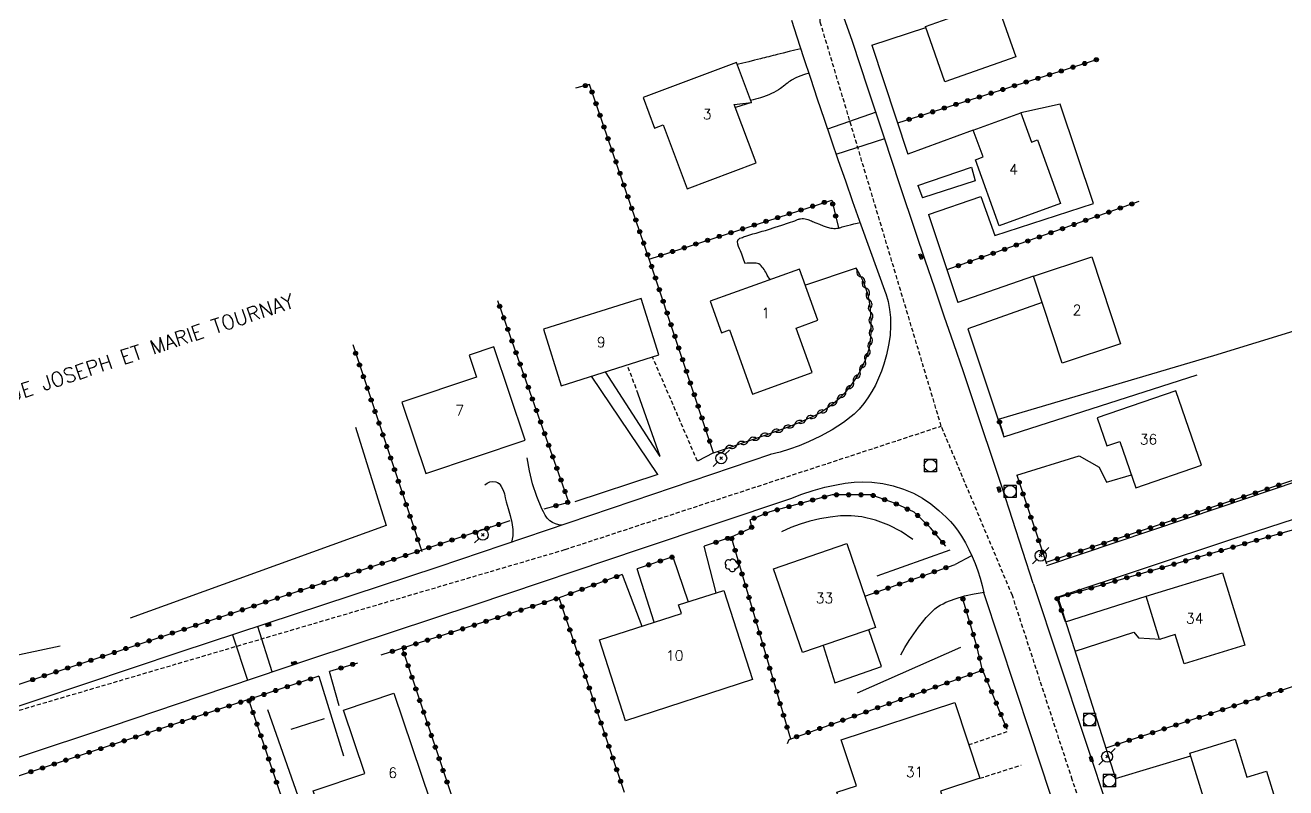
# Model space of a CAD drawing. Header units: millimetres. Extents: x 164000 to 165000, y 151998 to 153000.
# Drawn here: x 164403.9 to 164557.9, y 152407.7 to 152500.9 of the extents above; entities that cross this region are included whole.
import ezdxf
from ezdxf.enums import TextEntityAlignment as Align

# ---------------------------------------------------------------- set-up
doc = ezdxf.new("R2010")
doc.units = ezdxf.units.MM
doc.linetypes.add('DASHED', pattern=[0.75, 0.5, -0.25])
doc.layers.get('0').update_dxf_attribs({"linetype": 'CONTINUOUS'})
for name, color, linetype in [('W0001', 6, 'DASHED'), ('W0008', 7, 'CONTINUOUS'), ('W0014', 7, 'CONTINUOUS'), ('W0016', 2, 'CONTINUOUS'), ('W0017', 7, 'CONTINUOUS'), ('W0101', 7, 'CONTINUOUS'), ('W0104', 1, 'CONTINUOUS'), ('W0112', 1, 'DASHED'), ('W0300', 7, 'CONTINUOUS'), ('W0310', 3, 'CONTINUOUS'), ('W0323', 7, 'CONTINUOUS'), ('W0330', 7, 'CONTINUOUS'), ('W0401', 7, 'CONTINUOUS'), ('W0420', 7, 'CONTINUOUS'), ('W0473', 7, 'CONTINUOUS'), ('W0989', 7, 'CONTINUOUS'), ('W0991', 7, 'CONTINUOUS')]:
    doc.layers.add(name, color=color, linetype=linetype)
doc.styles.get("Standard").update_dxf_attribs({"font": 'romans.shx', "width": 0.85})

# ---------------------------------------------------------------- blocks, each defined once
blk = doc.blocks.new('T420')
for p, q in [((0.75, 0.75), (-0.75, 0.75)), ((-0.75, 0.75), (-0.75, -0.75)), ((0.75, 0.75), (0.75, -0.75)), ((0.75, -0.75), (-0.75, -0.75))]:
    blk.add_line(p, q)
blk.add_ellipse((0, 0), major_axis=(-0.53, 0.53), ratio=1, start_param=3.926991, end_param=10.210176)
blk = doc.blocks.new('T300')
for p, q in [((-0.8, 0.51), (-0.86, 0.34)), ((-0.86, 0.34), (-0.86, 0.17)), ((-0.86, 0.17), (-0.74, 0.06)), ((-0.69, 0.63), (-0.8, 0.51)), ((-0.8, -0.06), (-0.74, 0.06)), ((-0.74, 0.06), (-0.69, 0.11)), ((-0.57, 0.69), (-0.69, 0.63)), ((-0.46, 0.69), (-0.57, 0.69)), ((-0.29, 0.63), (-0.46, 0.69)), ((-0.29, 0.63), (-0.17, 0.74)), ((-0.23, 0.57), (-0.29, 0.63)), ((-0.17, 0.74), (-0.06, 0.8)), ((-0.06, 0.8), (0.06, 0.8)), ((0.06, 0.8), (0.23, 0.74)), ((0.23, 0.74), (0.34, 0.63)), ((0.34, 0.63), (0.4, 0.51)), ((0.46, 0.46), (0.34, 0.46)), ((0.4, 0.51), (0.4, 0.46)), ((0.57, 0.4), (0.46, 0.46)), ((0.57, 0.4), (0.69, 0.29)), ((0.69, 0.29), (0.74, 0.17)), ((0.74, 0.06), (0.69, -0.17)), ((0.74, 0.17), (0.74, 0.06)), ((-0.8, -0.17), (-0.8, -0.06)), ((-0.8, -0.23), (-0.8, -0.17)), ((-0.74, -0.34), (-0.8, -0.23)), ((-0.69, -0.4), (-0.74, -0.34)), ((-0.51, -0.46), (-0.69, -0.4)), ((-0.4, -0.46), (-0.51, -0.46)), ((-0.4, -0.46), (-0.34, -0.46)), ((-0.34, -0.46), (-0.34, -0.4)), ((-0.34, -0.51), (-0.34, -0.46)), ((-0.29, -0.63), (-0.34, -0.51)), ((-0.17, -0.74), (-0.29, -0.63)), ((-0.06, -0.8), (-0.17, -0.74)), ((0.06, -0.8), (-0.06, -0.8)), ((0.17, -0.74), (0.06, -0.8)), ((0.23, -0.69), (0.17, -0.74)), ((0.29, -0.46), (0.23, -0.46)), ((0.29, -0.63), (0.23, -0.69)), ((0.46, -0.4), (0.29, -0.46)), ((0.34, -0.51), (0.29, -0.63)), ((0.34, -0.51), (0.34, -0.46)), ((0.57, -0.34), (0.46, -0.4)), ((0.63, -0.29), (0.57, -0.34)), ((0.69, -0.17), (0.63, -0.29))]:
    blk.add_line(p, q)
blk = doc.blocks.new('T401')
for p, q in [((-0.3, 0.3), (0, 0.3)), ((-0.3, -0.25), (-0.3, 0.3)), ((-0.3, 0.15), (0, 0.15)), ((-0.3, 0), (0, 0)), ((0, 0.3), (0, -0.25)), ((-0.3, -0.15), (0, -0.15)), ((-0.3, -0.25), (-0.3, -0.3)), ((-0.3, -0.3), (0, -0.3)), ((0, -0.3), (0, -0.25))]:
    blk.add_line(p, q)
blk = doc.blocks.new('T473')
for p, q in [((-0.166667, 0.166667), (0.166667, -0.166667)), ((-0.166667, -0.166667), (0.166667, 0.166667)), ((0.500001, 0.500001), (1.000002, 1.000002)), ((-1.000002, -1.000002), (-0.500001, -0.500001))]:
    blk.add_line(p, q)
blk.add_ellipse((0, 0), major_axis=(0.471405, 0.471405), ratio=1, start_param=5.4977871438, end_param=11.780972451)
blk = doc.blocks.new('t323o')
at = {"color": 0, "linetype": 'Continuous'}
for radius in [0.25, 0.15]:
    blk.add_circle((0, 0), radius, dxfattribs=at)
blk = doc.blocks.new('t310o')
at = {"color": 0, "linetype": 'Continuous'}
for centre, start, end in [((-0.5, 0.38), 216.8699, 323.1304), ((0.5, -0.37), 36.8699, 143.1303)]:
    blk.add_arc(centre, 0.625, start, end, dxfattribs=at)

msp = doc.modelspace()

# ---------------------------------------------------------------- linework, layer by layer
at = {"layer": 'W0001'}
for points in [[(164515.8, 152451.89), (164501.02, 152501.23), (164499.48, 152532.03), (164514.52, 152549.54)], [(164375.81, 152409.15), (164469.85, 152436.82), (164515.8, 152451.89)], [(164550.6, 152347.71), (164542.87, 152375), (164531.81, 152408.71), (164524.49, 152431.19), (164515.8, 152451.89)]]:
    msp.add_lwpolyline(points, dxfattribs=at)
at = {"layer": 'W0008'}
for points in [[(164497.49, 152501.47), (164498.16, 152499.43), (164498.98, 152496.91), (164499.81, 152494.39), (164500.65, 152491.88), (164501.5, 152489.37), (164502.36, 152486.85), (164503.22, 152484.34), (164504.09, 152481.83), (164504.97, 152479.32), (164505.97, 152476.49), (164506.99, 152473.67), (164508, 152470.86), (164509.03, 152468.04)], [(164527.02, 152432.68), (164525.77, 152436.58), (164524.51, 152440.49), (164523.24, 152444.38), (164521.95, 152448.28), (164520.81, 152451.69), (164519.66, 152455.1), (164518.5, 152458.51), (164517.33, 152461.92), (164516.17, 152465.32), (164515, 152468.73), (164513.84, 152472.14), (164512.69, 152475.55), (164510.75, 152481.37), (164508.81, 152487.2), (164506.88, 152493.03), (164504.97, 152498.87), (164503.7, 152502.42)], [(164509.03, 152468.07), (164509.3, 152467.11), (164509.48, 152466.14), (164509.59, 152465.16), (164509.62, 152464.17), (164509.55, 152462.97), (164509.37, 152461.78), (164509.11, 152460.6), (164508.79, 152459.45), (164508.5, 152458.58), (164508.15, 152457.73), (164507.76, 152456.9), (164507.31, 152456.1), (164506.84, 152455.36), (164506.34, 152454.65), (164505.78, 152453.97), (164505.16, 152453.35), (164503.87, 152452.33), (164502.49, 152451.45), (164501.05, 152450.68), (164499.59, 152449.98), (164498.45, 152449.49), (164497.28, 152449.06), (164496.1, 152448.7), (164494.89, 152448.41)], [(164549.86, 152441.99), (164565.69, 152447.31), (164567.24, 152457.3), (164587.96, 152454.22)], [(164494.92, 152448.41), (164478.13, 152442.73), (164454.28, 152434.67), (164422.79, 152424.27), (164399.44, 152416.47), (164392.09, 152414.03)], [(164497.41, 152443.05), (164498.78, 152443.58), (164500.17, 152444.04), (164501.58, 152444.42), (164503.01, 152444.72), (164504.08, 152444.9), (164505.16, 152445.03), (164506.24, 152445.09), (164507.33, 152445.04), (164508.65, 152444.87), (164509.94, 152444.59), (164511.2, 152444.2), (164512.43, 152443.69), (164513.52, 152443.09), (164514.54, 152442.39), (164515.5, 152441.6), (164516.41, 152440.77), (164516.93, 152440.23), (164517.41, 152439.66), (164517.85, 152439.06), (164518.26, 152438.44), (164518.75, 152437.63), (164519.18, 152436.8), (164519.58, 152435.96), (164519.94, 152435.09), (164520.26, 152434.22), (164520.55, 152433.33), (164520.79, 152432.42), (164521, 152431.51)], [(164400.16, 152410.5), (164411.64, 152414.32), (164425.36, 152418.96), (164438.76, 152423.45), (164458.87, 152430.11), (164479.16, 152436.95), (164497.41, 152443.05)], [(164528.69, 152434.88), (164549.86, 152441.99)], [(164564.83, 152442.45), (164551.37, 152438.09)], [(164551.37, 152438.09), (164530.04, 152431.01)], [(164527.02, 152432.68), (164536.44, 152404.33), (164547.62, 152370.78)], [(164541.95, 152368.39), (164534.86, 152389.61), (164526.73, 152414.19), (164521, 152431.51)]]:
    msp.add_lwpolyline(points, dxfattribs=at)
at = {"layer": 'W0014'}
for points in [[(164507.31, 152498.42), (164511.71, 152485.1)], [(164512.93, 152481.28), (164513.49, 152479.79)], [(164514.23, 152477.75), (164517.81, 152466.98)], [(164519.03, 152463.77), (164523.46, 152450.56)], [(164487.99, 152448.62), (164486.01, 152447.61)], [(164481.18, 152445.97), (164471.04, 152442.65)], [(164516.84, 152436.73), (164507.92, 152433.57)], [(164476.82, 152433.76), (164479.2, 152427.44)], [(164480.73, 152427.94), (164478.63, 152434.46)], [(164530.04, 152431.01), (164537.1, 152408.85)], [(164439.74, 152421.33), (164442.79, 152411.6)], [(164442.25, 152417.72), (164441.04, 152421.9)]]:
    msp.add_lwpolyline(points, dxfattribs=at)
at = {"layer": 'W0016'}
for points in [[(164507.84, 152490.22), (164501.92, 152488.14)], [(164502.97, 152485.11), (164508.9, 152487.02)], [(164434.06, 152421.88), (164432.32, 152427.42)], [(164429.22, 152426.39), (164431.04, 152420.86)]]:
    msp.add_lwpolyline(points, dxfattribs=at)
at = {"layer": 'W0017'}
for points in [[(164507.31, 152498.42), (164513.9, 152500.58)], [(164498.63, 152497.99), (164497.92, 152497.82), (164497.2, 152497.64), (164496.48, 152497.46), (164495.77, 152497.28), (164495.51, 152497.21), (164495.25, 152497.15), (164494.99, 152497.08), (164494.73, 152497.01), (164494.47, 152496.95), (164494.22, 152496.88), (164493.96, 152496.81), (164493.7, 152496.75), (164492.99, 152496.57), (164492.28, 152496.39), (164491.57, 152496.22), (164490.86, 152496.05)], [(164499.62, 152495.01), (164499.08, 152494.84), (164498.54, 152494.64), (164498.02, 152494.41), (164497.52, 152494.15), (164497.34, 152494.04), (164497.16, 152493.92), (164497, 152493.79), (164496.83, 152493.65), (164496.67, 152493.52), (164496.51, 152493.39), (164496.34, 152493.26), (164496.17, 152493.14), (164495.9, 152492.97), (164495.63, 152492.8), (164495.36, 152492.65), (164495.08, 152492.5), (164494.75, 152492.36), (164494.41, 152492.23), (164494.07, 152492.11), (164493.73, 152492), (164493.42, 152491.91), (164493.12, 152491.82), (164492.81, 152491.74), (164492.51, 152491.67)], [(164514.23, 152477.75), (164520.65, 152479.95), (164522.35, 152475.15), (164534.42, 152479.08), (164530.34, 152491.23), (164525.54, 152490.14)], [(164519.72, 152488.04), (164511.71, 152485.1)], [(164512.93, 152481.28), (164519.49, 152483.51), (164519.96, 152481.84), (164513.49, 152479.79)], [(164491.84, 152471.76), (164491.7, 152472.14), (164491.56, 152472.52), (164491.42, 152472.91), (164491.28, 152473.3), (164491.17, 152473.56), (164491.04, 152473.84), (164490.94, 152474.13), (164490.91, 152474.44), (164490.92, 152474.48), (164490.93, 152474.52), (164490.94, 152474.56), (164490.95, 152474.59), (164490.97, 152474.63), (164490.99, 152474.67), (164491.02, 152474.7), (164491.05, 152474.73), (164491.18, 152474.83), (164491.34, 152474.9), (164491.5, 152474.94), (164491.66, 152474.99), (164492.03, 152475.13), (164492.41, 152475.25), (164492.79, 152475.36), (164493.18, 152475.47), (164493.56, 152475.58), (164493.94, 152475.69), (164494.33, 152475.8), (164494.71, 152475.92), (164495.51, 152476.18), (164496.31, 152476.44), (164497.12, 152476.71), (164497.92, 152476.98), (164498, 152477.01), (164498.09, 152477.05), (164498.17, 152477.08), (164498.25, 152477.12), (164498.34, 152477.15), (164498.43, 152477.18), (164498.52, 152477.21), (164498.61, 152477.22), (164498.79, 152477.23), (164498.98, 152477.23), (164499.17, 152477.2), (164499.35, 152477.17), (164499.5, 152477.13), (164499.64, 152477.08), (164499.79, 152477.02), (164499.93, 152476.96), (164500.07, 152476.9), (164500.21, 152476.83), (164500.35, 152476.77), (164500.49, 152476.72), (164500.94, 152476.54), (164501.39, 152476.36), (164501.85, 152476.2), (164502.32, 152476.08), (164502.51, 152476.05), (164502.69, 152476.04), (164502.88, 152476.04), (164503.06, 152476.05), (164503.23, 152476.08), (164503.39, 152476.11), (164503.55, 152476.16), (164503.71, 152476.21), (164503.86, 152476.26), (164504.02, 152476.31), (164504.18, 152476.36), (164504.34, 152476.4), (164504.73, 152476.49), (164505.12, 152476.58), (164505.51, 152476.66), (164505.9, 152476.74)], [(164494.88, 152469.75), (164494.77, 152469.94), (164494.66, 152470.13), (164494.55, 152470.32), (164494.44, 152470.51), (164494.35, 152470.68), (164494.25, 152470.85), (164494.16, 152471.01), (164494.04, 152471.17), (164493.93, 152471.32), (164493.81, 152471.47), (164493.67, 152471.6), (164493.51, 152471.7), (164493.34, 152471.76), (164493.17, 152471.78), (164492.99, 152471.78), (164492.82, 152471.78), (164492.57, 152471.79), (164492.32, 152471.79), (164492.07, 152471.78), (164491.82, 152471.76)], [(164505.4, 152471.17), (164499.2, 152469.1)], [(164527.07, 152470.22), (164517.81, 152466.98)], [(164528.14, 152466.97), (164519.03, 152463.77)], [(164481.18, 152445.97), (164473.08, 152457.99)], [(164481.44, 152448.17), (164474.76, 152458.52)], [(164523.46, 152450.56), (164547.05, 152458.17)], [(164481.44, 152448.17), (164478.79, 152455.79)], [(164469.49, 152439.81), (164469.09, 152439.84), (164468.69, 152439.94), (164468.32, 152440.1), (164467.98, 152440.32), (164467.65, 152440.63), (164467.4, 152441.01), (164467.19, 152441.4), (164467.01, 152441.8), (164466.38, 152443.3), (164465.87, 152444.83), (164465.48, 152446.41), (164465.2, 152448)], [(164525.03, 152445.89), (164532.64, 152448.25), (164535.11, 152446.87), (164535.99, 152445.04), (164539.03, 152445.92)], [(164460.02, 152444.71), (164460.31, 152444.93), (164460.65, 152445.07), (164461.01, 152445.12), (164461.37, 152445.09), (164461.59, 152445.01), (164461.77, 152444.87), (164461.92, 152444.7), (164462.04, 152444.52), (164462.27, 152444.08), (164462.42, 152443.61), (164462.52, 152443.13), (164462.64, 152442.66), (164462.88, 152441.83), (164463.13, 152440.99), (164463.33, 152440.13), (164463.45, 152439.26), (164463.46, 152438.88), (164463.44, 152438.49), (164463.39, 152438.1), (164463.3, 152437.72)], [(164488.32, 152431.53), (164486.85, 152437.21)], [(164483.02, 152435.92), (164484.87, 152430.42)], [(164519.48, 152436.06), (164517.52, 152435)], [(164510.88, 152423.95), (164511.37, 152424.83), (164511.89, 152425.69), (164512.45, 152426.53), (164513.04, 152427.35), (164513.49, 152427.93), (164513.97, 152428.51), (164514.48, 152429.05), (164515.03, 152429.56), (164515.35, 152429.8), (164515.68, 152430.01), (164516.03, 152430.2), (164516.38, 152430.37), (164517.51, 152430.8), (164518.66, 152431.15), (164519.84, 152431.42), (164521.03, 152431.61)], [(164531, 152428), (164540.85, 152431.1)], [(164532.15, 152424.39), (164539.34, 152426.72)], [(164539.34, 152426.72), (164539.9, 152426.01), (164542.58, 152425.87)], [(164537.1, 152408.85), (164546.29, 152411.63)]]:
    msp.add_lwpolyline(points, dxfattribs=at)
at = {"layer": 'W0101'}
for points in [[(164525.46, 152509.57), (164527.23, 152504.55), (164522.81, 152502.99), (164524.92, 152497.01), (164516.24, 152493.94), (164513.86, 152500.68), (164517.34, 152501.91), (164515.83, 152506.17), (164525.46, 152509.57)], [(164492.61, 152491.4), (164490.77, 152496.3), (164479.37, 152492.01), (164480.77, 152488.28), (164481.84, 152488.68), (164484.77, 152480.88), (164493.19, 152484.05), (164490.52, 152491.18), (164492.61, 152491.4)], [(164525.54, 152490.14), (164526.82, 152486.59), (164527.58, 152486.86), (164530.39, 152479.06), (164522.89, 152476.35), (164519.97, 152484.42), (164520.91, 152484.76), (164519.72, 152488.04), (164525.54, 152490.14)], [(164530.57, 152459.58), (164527.07, 152470.22), (164534.2, 152472.56), (164537.7, 152461.92), (164530.57, 152459.58)], [(164487.56, 152467.14), (164488.94, 152463.28), (164489.95, 152463.64), (164492.74, 152455.81), (164500.03, 152458.42), (164498.08, 152463.86), (164500.73, 152464.81), (164498.5, 152471.04), (164487.56, 152467.14)], [(164469.37, 152456.82), (164481.31, 152460.59), (164479.13, 152467.49), (164467.19, 152463.72), (164469.37, 152456.82)], [(164461.14, 152461.56), (164458.11, 152460.54), (164459, 152457.88), (164449.88, 152454.82), (164452.81, 152446.1), (164464.96, 152450.18), (164461.14, 152461.56)], [(164547.58, 152447.1), (164544.47, 152456.18), (164534.85, 152452.88), (164536.02, 152449.46), (164537.63, 152450.01), (164539.56, 152444.36), (164547.58, 152447.1)], [(164507.78, 152427.29), (164498.83, 152424.22), (164495.31, 152434.47), (164504.26, 152437.54), (164507.78, 152427.29)], [(164550.18, 152433.95), (164552.88, 152425.12), (164545.47, 152422.85), (164544.38, 152426.42), (164542.46, 152425.83), (164540.85, 152431.1), (164550.18, 152433.95)], [(164483.71, 152430.05), (164489.23, 152431.83), (164492.75, 152420.92), (164477.22, 152415.91), (164474.04, 152425.78), (164484.05, 152429.01), (164483.71, 152430.05)], [(164439.06, 152407.34), (164445.37, 152409.47), (164442.76, 152417.19), (164448.93, 152419.27), (164454.47, 152402.87), (164448.06, 152400.7), (164447.66, 152401.88), (164441.6, 152399.83), (164439.06, 152407.34)], [(164520.51, 152408.87), (164515.7, 152407.3), (164516.48, 152404.93), (164505.03, 152401.17), (164503.06, 152407.17), (164505.43, 152407.95), (164503.58, 152413.58), (164517.48, 152418.13), (164520.51, 152408.87)], [(164551.72, 152413.65), (164553.14, 152409.01), (164555.55, 152409.75), (164557.95, 152401.95), (164550.01, 152399.52), (164546.19, 152411.96), (164551.72, 152413.65)]]:
    msp.add_lwpolyline(points, close=True, dxfattribs=at)
msp.add_lwpolyline([(164492.61, 152491.4), (164490.66, 152490.8)], dxfattribs=at)
at = {"layer": 'W0104'}
msp.add_lwpolyline([(164501.39, 152425.1), (164502.79, 152420.52), (164508.51, 152422.52), (164506.94, 152427)], dxfattribs=at)
at = {"layer": 'W0112'}
for points in [[(164486.01, 152447.61), (164480.52, 152460.34)], [(164478.79, 152455.79), (164477.44, 152459.37)], [(164523.83, 152414.56), (164519.18, 152412.94)], [(164520.51, 152408.87), (164525.58, 152410.49)]]:
    msp.add_lwpolyline(points, dxfattribs=at)
at = {"layer": 'W0300'}
for points in [[(164444.22, 152451.78), (164447.97, 152439.75), (164416.71, 152428.45)], [(164408.14, 152425.03), (164392.42, 152421.66), (164386.43, 152443.07)], [(164512.34, 152438.05), (164510.91, 152439.01), (164509.38, 152439.79), (164507.77, 152440.39), (164506.11, 152440.8), (164504.81, 152440.95), (164503.51, 152440.92), (164502.23, 152440.77), (164500.96, 152440.56), (164499.75, 152440.29), (164498.57, 152439.93), (164497.41, 152439.49), (164496.29, 152438.97)], [(164518.16, 152424.84), (164505.54, 152419.26)], [(164433.49, 152417.29), (164439.31, 152400.7)], [(164440.39, 152416.13), (164436.32, 152414.83)]]:
    msp.add_lwpolyline(points, dxfattribs=at)
at = {"layer": 'W0310'}
msp.add_lwpolyline([(164487.99, 152448.62), (164489.21, 152449.03), (164490.43, 152449.45), (164491.64, 152449.87), (164492.85, 152450.29), (164494.3, 152450.8), (164495.76, 152451.3), (164497.21, 152451.83), (164498.63, 152452.42), (164499.42, 152452.76), (164500.21, 152453.12), (164500.98, 152453.52), (164501.71, 152453.98), (164502.58, 152454.64), (164503.41, 152455.35), (164504.17, 152456.13), (164504.87, 152456.98), (164505.51, 152457.93), (164506.07, 152458.93), (164506.54, 152459.98), (164506.91, 152461.07), (164507.02, 152461.5), (164507.1, 152461.95), (164507.16, 152462.4), (164507.2, 152462.85), (164507.22, 152463.3), (164507.23, 152463.75), (164507.23, 152464.2), (164507.23, 152464.65), (164507.2, 152465.46), (164507.15, 152466.27), (164507.04, 152467.08), (164506.86, 152467.88), (164506.59, 152468.74), (164506.25, 152469.58), (164505.86, 152470.39), (164505.4, 152471.17)], dxfattribs=at)
at = {"layer": 'W0323'}
for points in [[(164534.76, 152496.64), (164510.45, 152488.91)], [(164487.99, 152448.62), (164480.12, 152472.29), (164472.82, 152493.62), (164471.13, 152493.15)], [(164480.12, 152472.29), (164502.43, 152479.5)], [(164502.43, 152479.5), (164503.25, 152476.11)], [(164539.94, 152479.33), (164516.48, 152470.98)], [(164560.44, 152478.13), (164560.59, 152477.68), (164567.19, 152458.03), (164565.36, 152447.43), (164528.56, 152435.21)], [(164467.28, 152441.77), (164470.3, 152442.61), (164461.62, 152467.18)], [(164443.9, 152461.84), (164452.32, 152436.59)], [(164522.8, 152452.73), (164523.38, 152450.96)], [(164372.95, 152447.03), (164375.62, 152437.65), (164382.33, 152439.51), (164389.07, 152415.7), (164463.15, 152440.34)], [(164525.03, 152445.89), (164528.64, 152435.07)], [(164516.36, 152437.24), (164514.47, 152439.48), (164512.5, 152441.37), (164510.21, 152442.42), (164507.46, 152443.42), (164507.29, 152443.5), (164502.47, 152443.5), (164494.86, 152441.42), (164492.41, 152440.42), (164492.65, 152439.45), (164490.14, 152438.32), (164497.38, 152413.68)], [(164531, 152427.99), (164529.92, 152430.9), (164564.09, 152440.75), (164560.8, 152420.85), (164561.03, 152419.97)], [(164490.14, 152438.32), (164486.85, 152437.21)], [(164483.02, 152435.92), (164478.63, 152434.46)], [(164506.47, 152431.1), (164517.52, 152435)], [(164476.82, 152433.76), (164469.11, 152430.9)], [(164477.09, 152407.12), (164469.11, 152430.9), (164447.32, 152423.92)], [(164520.86, 152422.09), (164520.13, 152425.03), (164518.41, 152430.91)], [(164449.94, 152424.76), (164457.8, 152401.3)], [(164444.46, 152422.95), (164441.04, 152421.9)], [(164439.74, 152421.33), (164392.66, 152405.72), (164390.37, 152403.61), (164388.83, 152401.03), (164387.99, 152398.9), (164388.13, 152396.17), (164389.99, 152390.56), (164401.07, 152356.66), (164423.15, 152363.88)], [(164497.01, 152413.14), (164497.21, 152413.62), (164520.86, 152422.09), (164523.83, 152414.89)], [(164561.53, 152420.98), (164535.92, 152412.57)], [(164431.18, 152418.49), (164438.9, 152395.59)]]:
    msp.add_lwpolyline(points, dxfattribs=at)
at = {"layer": 'W0330'}
for points in [[(164549.09, 152460.53), (164565.16, 152465.43)], [(164522.8, 152452.73), (164549.09, 152460.53)]]:
    msp.add_lwpolyline(points, dxfattribs=at)

# ---------------------------------------------------------------- block references
at = {"layer": 'W0300'}
msp.add_blockref('T300', (164490.28, 152434.87), dxfattribs=at)
at = {"layer": 'W0310'}
for p, rotation in [((164505.99, 152470.12), 116.0912670088489), ((164506.59, 152468.75), 111.747942887718), ((164506.99, 152467.31), 102.5767540216883), ((164507.18, 152465.82), 94.1265749984289), ((164507.23, 152464.32), 90.48700047379148), ((164507.2, 152462.82), 85.18456191360559), ((164506.98, 152461.34), 75.99230252736909), ((164505.87, 152458.56), 60.6788738850817), ((164506.51, 152459.91), 65.85460119059249), ((164505.08, 152457.29), 55.83195207544963), ((164504.15, 152456.11), 45.44229678105219), ((164501.91, 152454.13), 37.02191963353007), ((164503.08, 152455.07), 40.88079461225654), ((164499.28, 152452.7), 23.57690424937374), ((164500.63, 152453.34), 27.40550998551508), ((164496.5, 152451.57), 20.06434953795242), ((164497.9, 152452.12), 22.23011932563974), ((164492.25, 152450.08), 19.42981404119191), ((164493.67, 152450.58), 19.24308860427514), ((164495.08, 152451.07), 19.06786597254851), ((164489.42, 152449.1), 18.85227097698635), ((164490.84, 152449.59), 19.14104283708947)]:
    msp.add_blockref('t310o', p, dxfattribs=dict(at, rotation=rotation))
at = {"layer": 'W0323'}
for p, rotation in [((164533.32, 152496.18), 197.646873510425), ((164534.75, 152496.64), 197.646873510425), ((164529.04, 152494.82), 197.646873510425), ((164530.46, 152495.27), 197.646873510425), ((164531.89, 152495.73), 197.646873510425), ((164472.32, 152493.48), 195.4103918007242), ((164523.32, 152493), 197.646873510425), ((164524.75, 152493.46), 197.646873510425), ((164526.18, 152493.91), 197.646873510425), ((164527.61, 152494.36), 197.646873510425), ((164473.14, 152492.69), 108.8827299158256), ((164519.03, 152491.64), 197.646873510425), ((164520.46, 152492.09), 197.646873510425), ((164521.89, 152492.55), 197.646873510425), ((164473.62, 152491.27), 108.8827299158256), ((164514.74, 152490.27), 197.646873510425), ((164516.17, 152490.73), 197.646873510425), ((164517.6, 152491.18), 197.646873510425), ((164474.11, 152489.85), 108.8827299158256), ((164474.59, 152488.43), 108.8827299158256), ((164511.88, 152489.36), 197.646873510425), ((164513.31, 152489.82), 197.646873510425), ((164475.08, 152487.01), 108.8827299158256), ((164475.57, 152485.59), 108.8827299158256), ((164476.05, 152484.17), 108.8827299158256), ((164476.54, 152482.75), 108.8827299158256), ((164477.02, 152481.33), 108.8827299158256), ((164477.51, 152479.91), 108.8827299158256), ((164501.52, 152479.21), 17.92247744423787), ((164477.99, 152478.49), 108.8827299158256), ((164497.24, 152477.83), 17.92247744423787), ((164498.67, 152478.29), 17.92247744423787), ((164500.1, 152478.75), 17.92247744423787), ((164502.54, 152479.02), 283.6415765337744), ((164536.27, 152478.02), 199.6028311117162), ((164537.68, 152478.53), 199.6028311117162), ((164539.09, 152479.03), 199.6028311117162), ((164478.48, 152477.07), 108.8827299158256), ((164492.96, 152476.44), 17.92247744423787), ((164494.39, 152476.9), 17.92247744423787), ((164495.81, 152477.36), 17.92247744423787), ((164502.9, 152477.56), 283.6415765337744), ((164532.03, 152476.51), 199.6028311117162), ((164533.44, 152477.02), 199.6028311117162), ((164534.85, 152477.52), 199.6028311117162), ((164478.96, 152475.65), 108.8827299158256), ((164487.25, 152474.59), 17.92247744423787), ((164488.68, 152475.06), 17.92247744423787), ((164490.11, 152475.52), 17.92247744423787), ((164491.53, 152475.98), 17.92247744423787), ((164526.38, 152474.5), 199.6028311117162), ((164527.79, 152475), 199.6028311117162), ((164529.2, 152475.51), 199.6028311117162), ((164530.62, 152476.01), 199.6028311117162), ((164479.45, 152474.23), 108.8827299158256), ((164482.97, 152473.21), 17.92247744423787), ((164484.4, 152473.67), 17.92247744423787), ((164485.82, 152474.13), 17.92247744423787), ((164522.14, 152472.99), 199.6028311117162), ((164523.55, 152473.49), 199.6028311117162), ((164524.96, 152474), 199.6028311117162), ((164479.93, 152472.82), 108.8827299158256), ((164481.54, 152472.75), 17.92247744423787), ((164517.9, 152471.48), 199.6028311117162), ((164519.31, 152471.98), 199.6028311117162), ((164520.72, 152472.49), 199.6028311117162), ((164480.41, 152471.39), 108.4156754873494), ((164480.89, 152469.97), 108.4156754873494), ((164481.36, 152468.55), 108.4156754873494), ((164481.83, 152467.12), 108.4156754873494), ((164461.85, 152466.53), 109.4388271205364), ((164482.31, 152465.7), 108.4156754873494), ((164462.35, 152465.11), 109.4388271205364), ((164462.85, 152463.7), 109.4388271205364), ((164482.78, 152464.28), 108.4156754873494), ((164463.35, 152462.29), 109.4388271205364), ((164483.26, 152462.85), 108.4156754873494), ((164444.25, 152460.79), 288.4400648857455), ((164463.85, 152460.87), 109.4388271205364), ((164483.73, 152461.43), 108.4156754873494), ((164444.73, 152459.36), 288.4400648857455), ((164464.35, 152459.46), 109.4388271205364), ((164484.2, 152460.01), 108.4156754873494), ((164445.2, 152457.94), 288.4400648857455), ((164464.85, 152458.04), 109.4388271205364), ((164484.68, 152458.59), 108.4156754873494), ((164445.68, 152456.52), 288.4400648857455), ((164465.35, 152456.63), 109.4388271205364), ((164485.15, 152457.16), 108.4156754873494), ((164446.15, 152455.09), 288.4400648857455), ((164465.85, 152455.21), 109.4388271205364), ((164485.63, 152455.74), 108.4156754873494), ((164446.62, 152453.67), 288.4400648857455), ((164466.35, 152453.8), 109.4388271205364), ((164486.1, 152454.32), 108.4156754873494), ((164447.1, 152452.25), 288.4400648857455), ((164466.85, 152452.38), 109.4388271205364), ((164486.57, 152452.89), 108.4156754873494), ((164487.05, 152451.47), 108.4156754873494), ((164522.92, 152452.38), 288.1780209702), ((164447.57, 152450.82), 288.4400648857455), ((164467.35, 152450.97), 109.4388271205364), ((164487.52, 152450.05), 108.4156754873494), ((164448.05, 152449.4), 288.4400648857455), ((164467.84, 152449.55), 109.4388271205364), ((164448.52, 152447.98), 288.4400648857455), ((164468.34, 152448.14), 109.4388271205364), ((164449, 152446.56), 288.4400648857455), ((164468.84, 152446.73), 109.4388271205364), ((164469.34, 152445.31), 109.4388271205364), ((164449.47, 152445.13), 288.4400648857455), ((164449.95, 152443.71), 288.4400648857455), ((164469.84, 152443.9), 109.4388271205364), ((164525.32, 152445.03), 288.4349504109662), ((164554.18, 152443.72), 198.3755755573285), ((164555.61, 152444.19), 198.3755755573285), ((164557.03, 152444.67), 198.3755755573285), ((164450.42, 152442.29), 288.4400648857455), ((164468.72, 152442.17), 15.47132895266717), ((164470.17, 152442.57), 15.47132895266717), ((164498.64, 152442.45), 195.2723155953974), ((164500.09, 152442.85), 195.2723155953974), ((164501.54, 152443.24), 195.2723155953974), ((164503, 152443.5), 179.9999999993091), ((164504.5, 152443.5), 179.9999999993091), ((164506, 152443.5), 179.9999999993091), ((164507.48, 152443.41), 160.0620084368697), ((164508.89, 152442.9), 160.0620084368697), ((164510.3, 152442.38), 155.3532359488387), ((164525.79, 152443.6), 288.4349504109662), ((164526.27, 152442.18), 288.4349504109662), ((164549.91, 152442.3), 198.3755755573285), ((164551.34, 152442.78), 198.3755755573285), ((164552.76, 152443.25), 198.3755755573285), ((164450.89, 152440.86), 288.4400648857455), ((164492.93, 152440.64), 202.1263279833971), ((164494.32, 152441.2), 202.1263279833971), ((164495.75, 152441.66), 195.2723155953974), ((164497.19, 152442.06), 195.2723155953974), ((164511.66, 152441.75), 155.3532359488387), ((164512.92, 152440.97), 136.2018228875804), ((164526.74, 152440.76), 288.4349504109662), ((164545.64, 152440.88), 198.3755755573285), ((164547.07, 152441.36), 198.3755755573285), ((164548.49, 152441.83), 198.3755755573285), ((164451.37, 152439.44), 288.4400648857455), ((164460.3, 152439.4), 18.40365617512975), ((164461.73, 152439.87), 18.40365617512975), ((164492.64, 152439.52), 284.0362434679265), ((164514, 152439.93), 136.2018228875804), ((164527.21, 152439.34), 288.4349504109662), ((164541.37, 152439.47), 198.3755755573285), ((164542.8, 152439.94), 198.3755755573285), ((164544.22, 152440.41), 198.3755755573285), ((164451.84, 152438.02), 288.4400648857455), ((164456.03, 152437.98), 18.40365617512975), ((164457.46, 152438.45), 18.40365617512975), ((164458.88, 152438.92), 18.40365617512975), ((164488.28, 152437.69), 198.5757301826047), ((164489.7, 152438.17), 198.5757301826047), ((164490.19, 152438.15), 286.3562247962532), ((164491.35, 152438.86), 204.3045504881205), ((164515.02, 152438.83), 130.1433922807979), ((164515.98, 152437.68), 130.1433922807979), ((164527.69, 152437.91), 288.4349504109662), ((164535.68, 152437.57), 198.3755755573285), ((164537.1, 152438.05), 198.3755755573285), ((164538.52, 152438.52), 198.3755755573285), ((164539.95, 152438.99), 198.3755755573285), ((164554.32, 152437.93), 16.07074308147694), ((164555.76, 152438.35), 16.07074308147694), ((164557.2, 152438.76), 16.07074308147694), ((164450.34, 152436.08), 18.40365617512975), ((164451.76, 152436.55), 18.40365617512975), ((164453.19, 152437.03), 18.40365617512975), ((164454.61, 152437.5), 18.40365617512975), ((164490.62, 152436.71), 286.3562247962532), ((164528.16, 152436.49), 288.4349504109662), ((164531.41, 152436.16), 198.3755755573285), ((164532.83, 152436.63), 198.3755755573285), ((164534.25, 152437.1), 198.3755755573285), ((164548.56, 152436.27), 16.07074308147694), ((164550, 152436.69), 16.07074308147694), ((164551.44, 152437.1), 16.07074308147694), ((164552.88, 152437.52), 16.07074308147694), ((164446.07, 152434.66), 18.40365617512975), ((164447.49, 152435.13), 18.40365617512975), ((164448.92, 152435.61), 18.40365617512975), ((164480.05, 152434.94), 198.329439275792), ((164481.48, 152435.41), 198.329439275792), ((164482.9, 152435.88), 198.329439275792), ((164491.04, 152435.27), 286.3562247962532), ((164516.37, 152434.6), 19.4554450449011), ((164529.98, 152435.68), 198.3755755573285), ((164542.79, 152434.61), 16.07074308147694), ((164544.23, 152435.03), 16.07074308147694), ((164545.67, 152435.44), 16.07074308147694), ((164547.11, 152435.86), 16.07074308147694), ((164441.8, 152433.24), 18.40365617512975), ((164443.22, 152433.71), 18.40365617512975), ((164444.65, 152434.19), 18.40365617512975), ((164474.74, 152432.99), 200.3361836429919), ((164476.14, 152433.51), 200.3361836429919), ((164491.46, 152433.83), 286.3562247962532), ((164512.13, 152433.1), 19.4554450449011), ((164513.54, 152433.6), 19.4554450449011), ((164514.96, 152434.1), 19.4554450449011), ((164537.03, 152432.95), 16.07074308147694), ((164538.47, 152433.37), 16.07074308147694), ((164539.91, 152433.78), 16.07074308147694), ((164541.35, 152434.2), 16.07074308147694), ((164437.53, 152431.82), 18.40365617512975), ((164438.95, 152432.29), 18.40365617512975), ((164440.38, 152432.77), 18.40365617512975), ((164470.52, 152431.43), 200.3361836429919), ((164471.92, 152431.95), 200.3361836429919), ((164473.33, 152432.47), 200.3361836429919), ((164491.88, 152432.39), 286.3562247962532), ((164507.89, 152431.6), 19.4554450449011), ((164509.3, 152432.1), 19.4554450449011), ((164510.71, 152432.6), 19.4554450449011), ((164532.7, 152431.71), 16.07074308147694), ((164534.14, 152432.12), 16.07074308147694), ((164535.58, 152432.54), 16.07074308147694), ((164431.84, 152429.92), 18.40365617512975), ((164433.26, 152430.4), 18.40365617512975), ((164434.68, 152430.87), 18.40365617512975), ((164436.11, 152431.35), 18.40365617512975), ((164465.89, 152429.87), 197.7729703247347), ((164467.32, 152430.33), 197.7729703247347), ((164468.75, 152430.79), 197.7729703247347), ((164469.47, 152429.84), 108.5436693783976), ((164492.31, 152430.95), 286.3562247962532), ((164518.45, 152430.76), 106.3436272956931), ((164529.96, 152430.81), 110.3231381109709), ((164531.26, 152431.29), 16.07074308147694), ((164427.57, 152428.5), 18.40365617512975), ((164428.99, 152428.98), 18.40365617512975), ((164430.41, 152429.45), 18.40365617512975), ((164461.6, 152428.5), 197.7729703247347), ((164463.03, 152428.96), 197.7729703247347), ((164464.46, 152429.41), 197.7729703247347), ((164469.94, 152428.42), 108.5436693783976), ((164492.73, 152429.51), 286.3562247962532), ((164518.87, 152429.32), 106.3436272956931), ((164530.48, 152429.4), 110.3231381109709), ((164423.3, 152427.08), 18.40365617512975), ((164424.72, 152427.56), 18.40365617512975), ((164426.14, 152428.03), 18.40365617512975), ((164457.32, 152427.13), 197.7729703247347), ((164458.75, 152427.58), 197.7729703247347), ((164460.18, 152428.04), 197.7729703247347), ((164470.42, 152427), 108.5436693783976), ((164493.15, 152428.07), 286.3562247962532), ((164519.29, 152427.88), 106.3436272956931), ((164419.03, 152425.66), 18.40365617512975), ((164420.45, 152426.14), 18.40365617512975), ((164421.87, 152426.61), 18.40365617512975), ((164451.61, 152425.29), 197.7729703247347), ((164453.03, 152425.75), 197.7729703247347), ((164454.46, 152426.21), 197.7729703247347), ((164455.89, 152426.67), 197.7729703247347), ((164470.9, 152425.58), 108.5436693783976), ((164493.57, 152426.63), 286.3562247962532), ((164519.72, 152426.44), 106.3436272956931), ((164413.34, 152423.77), 18.40365617512975), ((164414.76, 152424.24), 18.40365617512975), ((164416.18, 152424.72), 18.40365617512975), ((164417.6, 152425.19), 18.40365617512975), ((164448.75, 152424.38), 197.7729703247347), ((164450.18, 152424.84), 197.7729703247347), ((164450.18, 152424.06), 288.503534326039), ((164471.37, 152424.16), 108.5436693783976), ((164494, 152425.19), 286.3562247962532), ((164494.42, 152423.75), 286.3562247962532), ((164520.14, 152425), 103.9124896210277), ((164409.07, 152422.35), 18.40365617512975), ((164410.49, 152422.82), 18.40365617512975), ((164411.91, 152423.29), 18.40365617512975), ((164442.47, 152422.34), 197.0710211704813), ((164443.9, 152422.78), 197.0710211704813), ((164450.66, 152422.64), 288.503534326039), ((164471.85, 152422.73), 108.5436693783976), ((164494.84, 152422.31), 286.3562247962532), ((164520.5, 152423.54), 103.9124896210277), ((164404.8, 152420.93), 18.40365617512975), ((164406.22, 152421.4), 18.40365617512975), ((164407.64, 152421.87), 18.40365617512975), ((164438.75, 152421), 198.3463022411277), ((164451.13, 152421.21), 288.503534326039), ((164472.33, 152421.31), 108.5436693783976), ((164495.26, 152420.88), 286.3562247962532), ((164517.9, 152421.03), 19.69933600493613), ((164519.32, 152421.53), 19.69933600493613), ((164520.73, 152422.04), 19.69933600493613), ((164521.38, 152420.83), 292.3909280905618), ((164433.05, 152419.11), 198.3463022411277), ((164434.48, 152419.59), 198.3463022411277), ((164435.9, 152420.06), 198.3463022411277), ((164437.33, 152420.53), 198.3463022411277), ((164451.61, 152419.79), 288.503534326039), ((164472.8, 152419.89), 108.5436693783976), ((164495.69, 152419.44), 286.3562247962532), ((164513.67, 152419.51), 19.69933600493613), ((164515.08, 152420.02), 19.69933600493613), ((164516.49, 152420.52), 19.69933600493613), ((164521.95, 152419.44), 292.3909280905618), ((164555.87, 152419.12), 198.1679328410914), ((164557.29, 152419.59), 198.1679328410914), ((164428.78, 152417.7), 198.3463022411277), ((164430.21, 152418.17), 198.3463022411277), ((164431.23, 152418.33), 288.6254253376992), ((164431.63, 152418.64), 198.3463022411277), ((164452.08, 152418.37), 288.503534326039), ((164473.28, 152418.47), 108.5436693783976), ((164496.11, 152418), 286.3562247962532), ((164509.43, 152417.99), 19.69933600493613), ((164510.84, 152418.5), 19.69933600493613), ((164512.25, 152419.01), 19.69933600493613), ((164522.52, 152418.05), 292.3909280905618), ((164551.59, 152417.72), 198.1679328410914), ((164553.02, 152418.18), 198.1679328410914), ((164554.44, 152418.65), 198.1679328410914), ((164424.51, 152416.28), 198.3463022411277), ((164425.94, 152416.75), 198.3463022411277), ((164427.36, 152417.22), 198.3463022411277), ((164431.71, 152416.91), 288.6254253376992), ((164452.56, 152416.95), 288.503534326039), ((164473.76, 152417.04), 108.5436693783976), ((164496.53, 152416.56), 286.3562247962532), ((164503.78, 152415.97), 19.69933600493613), ((164505.19, 152416.48), 19.69933600493613), ((164506.61, 152416.98), 19.69933600493613), ((164508.02, 152417.49), 19.69933600493613), ((164523.09, 152416.67), 292.3909280905618), ((164547.32, 152416.31), 198.1679328410914), ((164548.74, 152416.78), 198.1679328410914), ((164550.17, 152417.25), 198.1679328410914), ((164420.24, 152414.86), 198.3463022411277), ((164421.66, 152415.34), 198.3463022411277), ((164423.09, 152415.81), 198.3463022411277), ((164432.19, 152415.49), 288.6254253376992), ((164453.04, 152415.52), 288.503534326039), ((164474.24, 152415.62), 108.5436693783976), ((164496.95, 152415.12), 286.3562247962532), ((164499.54, 152414.46), 19.69933600493613), ((164500.96, 152414.96), 19.69933600493613), ((164502.37, 152415.47), 19.69933600493613), ((164523.66, 152415.28), 292.3909280905618), ((164541.62, 152414.44), 198.1679328410914), ((164543.04, 152414.91), 198.1679328410914), ((164544.47, 152415.38), 198.1679328410914), ((164545.89, 152415.85), 198.1679328410914), ((164414.55, 152412.98), 198.3463022411277), ((164415.97, 152413.45), 198.3463022411277), ((164417.39, 152413.92), 198.3463022411277), ((164418.82, 152414.39), 198.3463022411277), ((164432.67, 152414.07), 288.6254253376992), ((164453.51, 152414.1), 288.503534326039), ((164474.71, 152414.2), 108.5436693783976), ((164498.13, 152413.95), 19.69933600493613), ((164537.34, 152413.04), 198.1679328410914), ((164538.77, 152413.51), 198.1679328410914), ((164540.19, 152413.97), 198.1679328410914), ((164410.27, 152411.56), 198.3463022411277), ((164411.7, 152412.03), 198.3463022411277), ((164413.12, 152412.5), 198.3463022411277), ((164433.15, 152412.65), 288.6254253376992), ((164453.99, 152412.68), 288.503534326039), ((164475.19, 152412.78), 108.5436693783976), ((164475.67, 152411.36), 108.5436693783976), ((164406, 152410.14), 198.3463022411277), ((164407.43, 152410.61), 198.3463022411277), ((164408.85, 152411.09), 198.3463022411277), ((164433.63, 152411.23), 288.6254253376992), ((164434.11, 152409.8), 288.6254253376992), ((164454.46, 152411.26), 288.503534326039), ((164454.94, 152409.83), 288.503534326039), ((164476.14, 152409.93), 108.5436693783976), ((164404.58, 152409.67), 198.3463022411277), ((164434.59, 152408.38), 288.6254253376992), ((164455.42, 152408.41), 288.503534326039), ((164476.62, 152408.51), 108.5436693783976)]:
    msp.add_blockref('t323o', p, dxfattribs=dict(at, rotation=rotation))
at = {"layer": 'W0401'}
for p, rotation in [((164513.46, 152472.66), 18.66938317259006), ((164523.02, 152444.21), 18.18072411861067), ((164433.56, 152427.74), 108.2755091582011), ((164436.77, 152422.81), 288.5030004476539), ((164534, 152411.17), 198.3800613683047)]:
    msp.add_blockref('T401', p, dxfattribs=dict(at, rotation=rotation))
at = {"layer": 'W0420'}
for p in [(164514.47, 152447.06), (164524.21, 152443.9), (164533.91, 152416.02), (164536.34, 152408.58)]:
    msp.add_blockref('T420', p, dxfattribs=at)
at = {"layer": 'W0473'}
for p in [(164488.92, 152447.96), (164459.79, 152438.62), (164527.95, 152436.07), (164536.06, 152411.52)]:
    msp.add_blockref('T473', p, dxfattribs=at)

# ---------------------------------------------------------------- texts
at = {"layer": 'W0989'}
msp.add_text('AVENUE JOSEPH ET MARIE TOURNAY  ', height=1.75, rotation=18.5004, dxfattribs=at).set_placement((164396.64, 152452.97))
at = {"layer": 'W0991'}
for s, p in [('3', (164487.2, 152489.99)), ('4', (164524.64, 152483.24)), ('1', (164494.36, 152465.71)), ('2', (164532.39, 152466.07)), ('9', (164474.25, 152462.15)), ('7', (164456.97, 152453.83)), ('36', (164541.12, 152450.27)), ('33', (164501.54, 152430.88)), ('34', (164546.77, 152428.4)), ('10', (164483.23, 152423.87)), ('6', (164448.78, 152409.55)), ('31', (164512.56, 152409.65))]:
    msp.add_text(s, height=1.25, dxfattribs=at).set_placement(p, align=Align.MIDDLE_CENTER)

doc.saveas('drawing.dxf')
